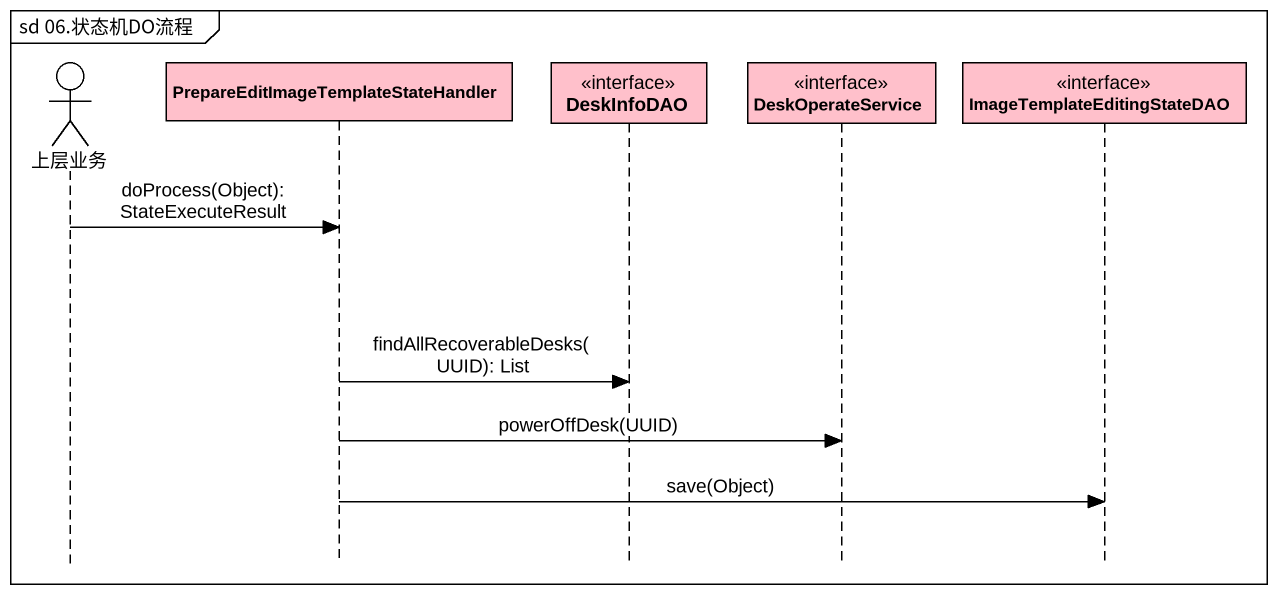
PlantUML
@startuml
mainframe sd 06.状态机DO流程
hide footbox
actor 上层业务 #FFFFFF
participant "PrepareEditImageTemplateStateHandler" as PrepareEditImageTemplateStat #FFC0CB
participant DeskInfoDAO <<interface>> #FFC0CB
participant DeskOperateService <<interface>> #FFC0CB
participant ImageTemplateEditingStateDAO <<interface>> #FFC0CB

上层业务 -> PrepareEditImageTemplateStat : doProcess(Object): StateExecuteResult
PrepareEditImageTemplateStat -> DeskInfoDAO : findAllRecoverableDesks(UUID): List
PrepareEditImageTemplateStat -> DeskOperateService : powerOffDesk(UUID)
PrepareEditImageTemplateStat -> ImageTemplateEditingStateDAO : save(Object)
@enduml
